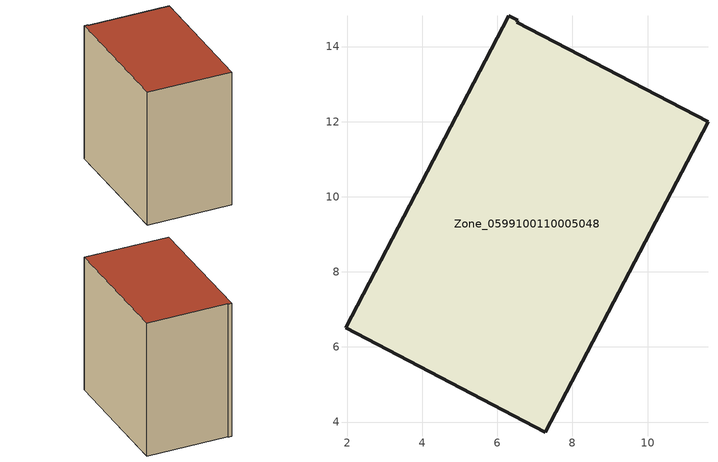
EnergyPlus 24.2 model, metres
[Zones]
Zone_0599100110005048
 floor ground (C_G): 7.27,3.73 1.96,6.51 6.31,14.82 6.55,14.7 6.52,14.64 11.61,11.99 z0
 wall outside (C_F): 1.96,6.51 7.27,3.73 11.61,11.99 6.52,14.64 6.55,14.7 6.31,14.82 1.96,6.51 z0:9.81
 roof outside (C_R): 6.31,14.82 1.96,6.51 7.27,3.73 11.61,11.99 6.52,14.64 6.55,14.7 z9.81
[BUILDING]
Pand.0599100110005048: North Axis=0; Terrain=City; Loads Convergence Tolerance Value=0.04; Temperature Convergence Tolerance Value=0.4; Solar Distribution=FullExterior; Maximum Number of Warmup Days=25; Minimum Number of Warmup Days=1
[Site:Location]
Rotterdam.The.Hague.AP_ZH_NLD Design_Conditions: Latitude=51.96; Longitude=4.45; Time Zone=1; Elevation=-4.5
[SITE:GROUNDTEMPERATURE:BUILDINGSURFACE]
18, 18, 18, 18, 18, 18, 18, 18, 18, 18, 18, 18
[MATERIAL] Thermal Absorptance=0.9; Solar Absorptance=0.7; Visible Absorptance=0.7
Name | Roughness | Thickness | Conductivity | Density | Specific Heat
G.TI.2015-2018 | MediumSmooth | 0.15 | 0.0428571 | 540 | 1210
F.TI.2015-2018 | Rough | 0.3 | 0.0666667 | 1920 | 840
R.TI.2015-2018 | MediumRough | 0.2 | 0.0333333 | 1500 | 1000
[CONSTRUCTION]
C_G: G.TI.2015-2018
C_F: F.TI.2015-2018
C_R: R.TI.2015-2018
[ZONE]
Zone_0599100110005048: Type=1; Multiplier=1; Ceiling Height=Autocalculate; Volume=Autocalculate; Floor Area=autocalculate; Part of Total Floor Area=Yes
[ZONEINFILTRATION:DESIGNFLOWRATE]
Infil_Zone_0599100110005048: Zone or ZoneList or Space or SpaceList=Zone_0599100110005048; Schedule=AlwaysOn; Design Flow Rate Calculation Method=Flow/Area; Flow Rate per Floor Area=0.0015; Constant Term Coefficient=1; Temperature Term Coefficient=0; Velocity Term Coefficient=0; Velocity Squared Term Coefficient=0
[HVACTEMPLATE:ZONE:IDEALLOADSAIRSYSTEM]
Zone_0599100110005048: Maximum Heating Supply Air Temperature=50; Minimum Cooling Supply Air Temperature=13; Maximum Heating Supply Air Humidity Ratio=0.0156; Minimum Cooling Supply Air Humidity Ratio=0.0077; Heating Limit=NoLimit; Cooling Limit=NoLimit; Dehumidification Control Type=ConstantSensibleHeatRatio; Cooling Sensible Heat Ratio=0.7; Dehumidification Setpoint=60; Humidification Control Type=None; Humidification Setpoint=30; Outdoor Air Method=None; Outdoor Air Flow Rate per Person=0.00944; Outdoor Air Flow Rate per Zone Floor Area=0; Outdoor Air Flow Rate per Zone=0; Demand Controlled Ventilation Type=None; Outdoor Air Economizer Type=NoEconomizer; Heat Recovery Type=None; Sensible Heat Recovery Effectiveness=0.7; Latent Heat Recovery Effectiveness=0.65
[ZONECONTROL:THERMOSTAT]
ThermostatControl_Zone_0599100110005048: Zone or ZoneList=Zone_0599100110005048; Control Type Schedule=DualSetpointControlType; Control 1=Thermostat_Zone_0599100110005048; Temperature Difference Between Cutout And Setpoint=0
[THERMOSTATSETPOINT:DUALSETPOINT]
Thermostat_Zone_0599100110005048: Heating Setpoint Temperature Schedule=HeatingSetpoint_Zone_0599100110005048; Cooling Setpoint Temperature Schedule=CoolingSetpoint_Zone_0599100110005048
[SCHEDULE:COMPACT]
HeatingSetpoint_Zone_0599100110005048: Through: 12/31, For: AllDays, Until: 24:00, 21
CoolingSetpoint_Zone_0599100110005048: Through: 12/31, For: AllDays, Until: 24:00, 24
DualSetpointControlType: Through: 12/31, For: AllDays, Until: 24:00, 4
AlwaysOn: Through: 12/31, For: AllDays, Until: 24:00, 1
